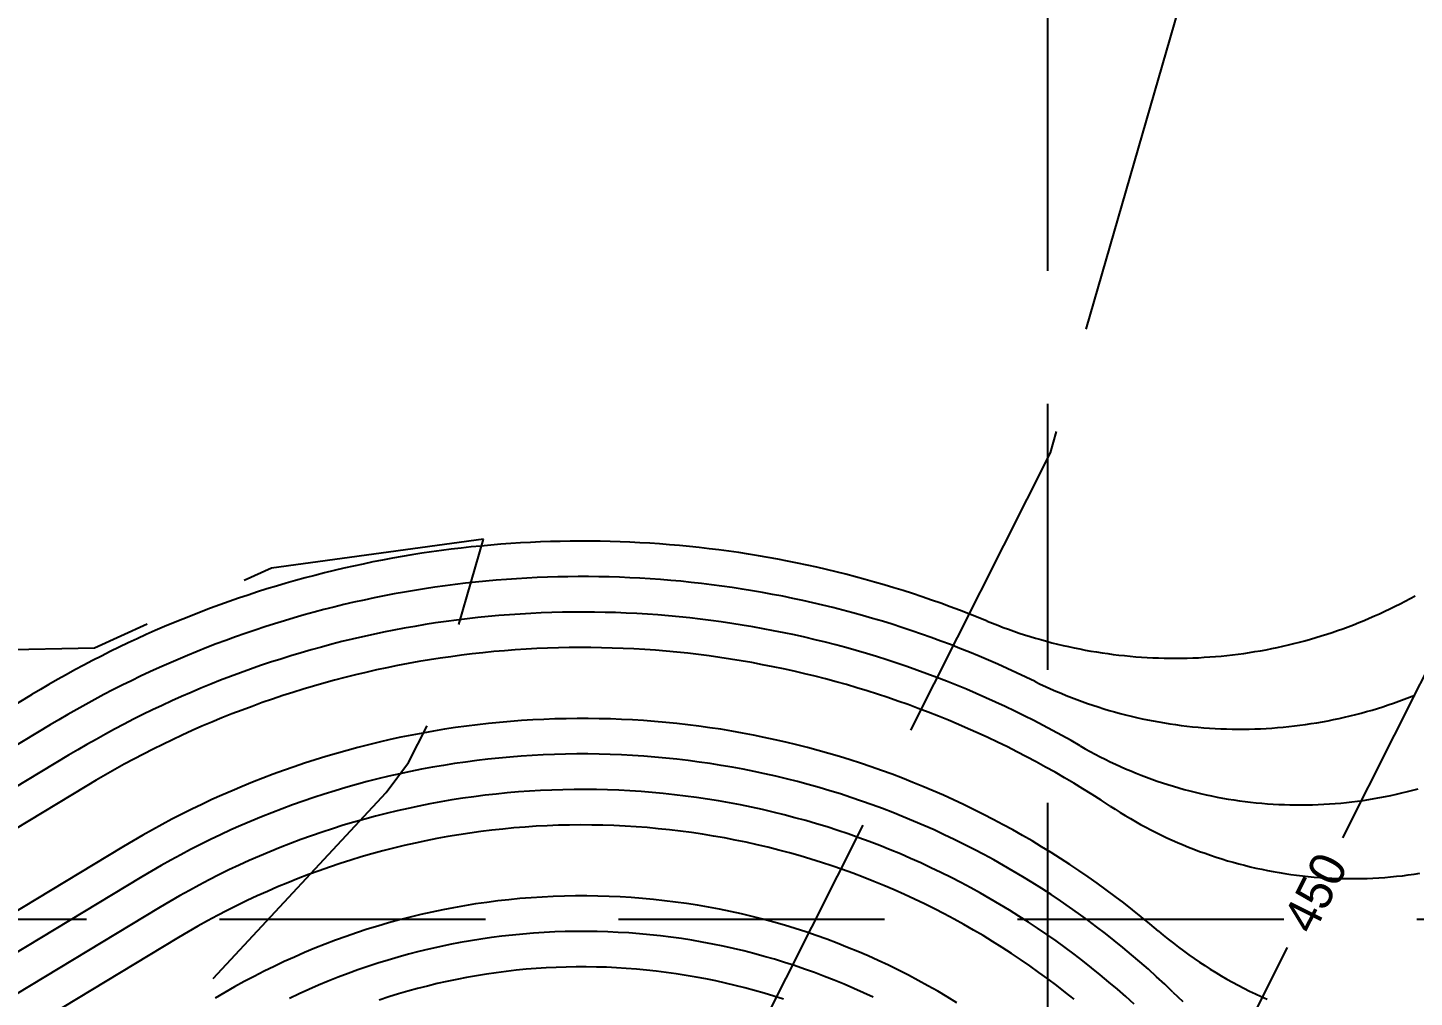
# Model space of a CAD drawing. Header units: inches. Extents: x 2439273 to 2445077, y 7048639 to 7057917.
# Drawn here: x 2443363.1 to 2443519.5, y 7054282.5 to 7054391.8 of the extents above; entities that cross this region are included whole.
import ezdxf
from ezdxf.enums import TextEntityAlignment as Align

# ---------------------------------------------------------------- set-up
doc = ezdxf.new("R2010")
doc.units = ezdxf.units.IN
doc.header["$LTSCALE"] = 300
doc.header["$MEASUREMENT"] = 0
for name, pattern in [('DASHED', [0.29, 0.25, -0.04]), ('DASHEDX2', [0.165, 0.125, -0.04]), ('HIDDEN', [0.375, 0.25, -0.125])]:
    doc.linetypes.add(name, pattern=pattern)
for name, color, linetype in [('EC', 43, 'DASHEDX2'), ('GRID', 254, 'HIDDEN'), ('PC', 43, 'DASHEDX2')]:
    doc.layers.add(name, color=color, linetype=linetype)
doc.styles.add('TMODELF', font='tmodelf')

msp = doc.modelspace()

# ---------------------------------------------------------------- linework, layer by layer
at = {"layer": 'EC', "color": 43, "linetype": 'DASHEDX2', "flags": 128}
for points in [[(2443425.74, 7053762.9), (2443410.41, 7053761.77), (2443405.97, 7053816.31), (2443401.06, 7053837.36), (2443403.24, 7053840.05), (2443400.65, 7053862.12), (2443422.56, 7053914.17), (2443420.89, 7053929.15), (2443409.27, 7053941.37), (2443418.2, 7053963.49), (2443407.31, 7054022.64), (2443384.23, 7054046.13), (2443375.71, 7054122.38), (2443344.45, 7054149.58), (2443377.51, 7054187.13), (2443398.88, 7054210.1), (2443437.29, 7054262.04), (2443478.46, 7054343.89), (2443509.53, 7054451.24), (2443614.64, 7054540.08), (2443651.9, 7054558.18), (2443693.35, 7054601.99), (2443728.56, 7054681.3), (2443812.61, 7054714.96), (2443863.78, 7054755.66), (2444011.23, 7054797.46), (2444011.97, 7054798.14), (2444012.82, 7054799.11), (2444012.85, 7054797.82), (2444012.89, 7054797.46), (2444012.83, 7054797.19), (2444012.6, 7054797.21), (2443999.05, 7054678.98), (2443978.29, 7054600.33), (2443975.74, 7054580.56), (2444001.51, 7054556.74), (2444053.34, 7054581.23), (2444080.03, 7054628.94), (2444081.95, 7054632.35), (2444082.71, 7054634.52), (2444113.22, 7054712.68), (2444125.39, 7054768.08), (2444127.07, 7054773.92), (2444129.2, 7054785.1), (2444137.84, 7054875.36), (2444149.36, 7054940.46), (2444151.97, 7054962.96), (2444154.76, 7054992.52), (2444157.59, 7055041.81), (2444156.9, 7055103.77), (2444155.87, 7055124.25), (2444151.7, 7055139.11), (2444132.12, 7055228.93), (2444130.36, 7055234.89), (2444124.79, 7055259.37), (2444123.25, 7055265.17), (2444118.68, 7055291.34), (2444116.11, 7055301.97), (2444061.14, 7055467.82), (2444060.28, 7055481.37), (2444050.92, 7055495.61), (2444050.15, 7055503.79), (2444050.16, 7055504.6)], [(2443314.73, 7054071.34), (2443246.4, 7054130.8), (2443341.86, 7054239.25), (2443403.58, 7054305.58), (2443406.09, 7054308.97), (2443408.78, 7054314.31), (2443414.52, 7054334.14), (2443390.64, 7054330.87), (2443370.67, 7054321.87), (2443286.18, 7054320.04), (2443277.13, 7054265.52), (2443230.15, 7054191.69), (2443206.36, 7054145.81), (2443205.99, 7054120.81), (2443213.13, 7054083.79), (2443239.82, 7053999.75), (2443234.62, 7053948.44), (2443238.04, 7053912.97), (2443265.46, 7053839.87), (2443282.07, 7053806.58), (2443304.58, 7053767.27), (2443352.7, 7053713.1), (2443391.84, 7053658.11), (2443400.61, 7053636.17), (2443420.26, 7053607.51), (2443419.79, 7053641.23), (2443418.81, 7053656.41), (2443415.35, 7053686.97), (2443423.84, 7053699.04)]]:
    msp.add_lwpolyline(points, dxfattribs=at)
at = {"layer": 'EC', "color": 43, "linetype": 'DASHED', "flags": 128}
for points in [[(2443511.42, 7054300.48), (2443548.13, 7054373.47), (2443549.9, 7054379.58), (2443555.88, 7054384.63), (2443715.85, 7054462.31), (2443717.13, 7054463.67), (2443822.87, 7054531.66), (2443863.04, 7054569.1), (2443856.64, 7054519.64)], [(2443433.57, 7054065.41), (2443433.08, 7054068.1), (2443428.09, 7054073.17), (2443424.01, 7054109.75), (2443439.72, 7054176.21), (2443468.48, 7054215.1), (2443505.19, 7054288.09)]]:
    msp.add_lwpolyline(points, dxfattribs=at)
at = {"layer": 'GRID', "linetype": 'HIDDEN', "ltscale": 0.4}
for p, q in [((2443478.58, 7049369.41), (2443477.9, 7057765.42)), ((2439424.76, 7054291.31), (2444925.44, 7054291.31))]:
    msp.add_line(p, q, dxfattribs=at)
at = {"layer": 'PC', "color": 24, "linetype": 'Continuous', "flags": 128}
for points in [[(2443471.34, 7054324.9), (2443470.3, 7054325.32), (2443469.26, 7054325.73), (2443468.21, 7054326.13), (2443467.16, 7054326.53), (2443466.11, 7054326.91), (2443465.05, 7054327.28), (2443463.99, 7054327.64), (2443462.92, 7054328), (2443461.86, 7054328.34), (2443460.79, 7054328.67), (2443459.71, 7054329), (2443458.64, 7054329.31), (2443457.56, 7054329.61), (2443456.48, 7054329.9), (2443455.39, 7054330.19), (2443454.31, 7054330.46), (2443453.22, 7054330.72), (2443452.12, 7054330.97), (2443451.03, 7054331.21), (2443449.93, 7054331.45), (2443448.83, 7054331.67), (2443447.73, 7054331.88), (2443446.63, 7054332.08), (2443445.53, 7054332.27), (2443444.42, 7054332.45), (2443443.31, 7054332.62), (2443442.2, 7054332.78), (2443441.09, 7054332.93), (2443439.98, 7054333.07), (2443438.87, 7054333.19), (2443437.75, 7054333.31), (2443436.64, 7054333.42), (2443435.52, 7054333.52), (2443434.4, 7054333.6), (2443433.28, 7054333.68), (2443432.17, 7054333.74), (2443431.05, 7054333.8), (2443429.93, 7054333.84), (2443428.81, 7054333.88), (2443427.69, 7054333.9), (2443426.56, 7054333.92), (2443425.44, 7054333.92), (2443424.32, 7054333.91), (2443423.2, 7054333.89), (2443422.08, 7054333.87), (2443420.96, 7054333.83), (2443419.84, 7054333.78), (2443418.72, 7054333.72), (2443417.61, 7054333.65), (2443416.49, 7054333.57), (2443415.37, 7054333.48), (2443414.25, 7054333.37), (2443413.14, 7054333.26), (2443412.02, 7054333.14), (2443410.91, 7054333.01), (2443409.8, 7054332.86), (2443408.69, 7054332.71), (2443407.58, 7054332.55), (2443406.47, 7054332.37), (2443405.37, 7054332.19), (2443404.27, 7054331.99), (2443403.16, 7054331.79), (2443402.06, 7054331.57), (2443400.97, 7054331.34), (2443399.87, 7054331.11), (2443398.78, 7054330.86), (2443397.69, 7054330.61), (2443396.6, 7054330.34), (2443395.51, 7054330.06), (2443394.43, 7054329.78), (2443393.35, 7054329.48), (2443392.27, 7054329.17), (2443391.19, 7054328.85), (2443390.12, 7054328.53), (2443389.05, 7054328.19), (2443387.99, 7054327.84), (2443386.93, 7054327.49), (2443385.87, 7054327.12), (2443384.81, 7054326.74), (2443383.76, 7054326.36), (2443382.71, 7054325.96), (2443381.67, 7054325.55), (2443380.63, 7054325.14), (2443379.59, 7054324.71), (2443378.56, 7054324.28), (2443377.53, 7054323.83), (2443376.5, 7054323.38), (2443375.48, 7054322.91), (2443374.47, 7054322.44), (2443373.46, 7054321.95), (2443372.45, 7054321.46), (2443371.45, 7054320.96), (2443370.45, 7054320.45), (2443369.46, 7054319.93), (2443368.47, 7054319.4), (2443367.49, 7054318.86), (2443366.51, 7054318.31), (2443365.54, 7054317.75), (2443364.57, 7054317.19), (2443363.61, 7054316.61)], [(2443476.75, 7054318.08), (2443475.7, 7054318.59), (2443474.65, 7054319.08), (2443473.6, 7054319.56), (2443472.54, 7054320.04), (2443471.48, 7054320.5), (2443470.41, 7054320.95), (2443469.34, 7054321.39), (2443468.26, 7054321.83), (2443467.18, 7054322.25), (2443466.1, 7054322.65), (2443465.01, 7054323.05), (2443463.92, 7054323.44), (2443462.82, 7054323.82), (2443461.72, 7054324.18), (2443460.62, 7054324.54), (2443459.51, 7054324.88), (2443458.4, 7054325.21), (2443457.28, 7054325.53), (2443456.17, 7054325.84), (2443455.05, 7054326.14), (2443453.92, 7054326.43), (2443452.8, 7054326.71), (2443451.67, 7054326.97), (2443450.54, 7054327.23), (2443449.4, 7054327.47), (2443448.27, 7054327.7), (2443447.13, 7054327.92), (2443445.99, 7054328.13), (2443444.85, 7054328.33), (2443443.7, 7054328.51), (2443442.56, 7054328.69), (2443441.41, 7054328.85), (2443440.26, 7054329), (2443439.11, 7054329.14), (2443437.95, 7054329.27), (2443436.8, 7054329.39), (2443435.65, 7054329.49), (2443434.49, 7054329.59), (2443433.33, 7054329.67), (2443432.18, 7054329.74), (2443431.02, 7054329.8), (2443429.86, 7054329.84), (2443428.7, 7054329.88), (2443427.54, 7054329.9), (2443426.38, 7054329.92), (2443425.22, 7054329.92), (2443424.06, 7054329.91), (2443422.91, 7054329.89), (2443421.75, 7054329.85), (2443420.59, 7054329.81), (2443419.43, 7054329.75), (2443418.27, 7054329.68), (2443417.12, 7054329.6), (2443415.96, 7054329.51), (2443414.81, 7054329.41), (2443413.65, 7054329.29), (2443412.5, 7054329.17), (2443411.35, 7054329.03), (2443410.2, 7054328.88), (2443409.05, 7054328.72), (2443407.9, 7054328.55), (2443406.76, 7054328.36), (2443405.62, 7054328.17), (2443404.47, 7054327.96), (2443403.34, 7054327.75), (2443402.2, 7054327.52), (2443401.07, 7054327.28), (2443399.93, 7054327.02), (2443398.8, 7054326.76), (2443397.68, 7054326.49), (2443396.55, 7054326.2), (2443395.43, 7054325.9), (2443394.32, 7054325.6), (2443393.2, 7054325.28), (2443392.09, 7054324.95), (2443390.98, 7054324.61), (2443389.88, 7054324.25), (2443388.78, 7054323.89), (2443387.68, 7054323.51), (2443386.59, 7054323.13), (2443385.5, 7054322.73), (2443384.41, 7054322.33), (2443383.33, 7054321.91), (2443382.25, 7054321.48), (2443381.18, 7054321.04), (2443380.11, 7054320.59), (2443379.05, 7054320.13), (2443377.99, 7054319.66), (2443376.93, 7054319.17), (2443375.88, 7054318.68), (2443374.84, 7054318.18), (2443373.8, 7054317.67), (2443372.76, 7054317.14), (2443371.74, 7054316.61), (2443370.71, 7054316.06), (2443369.69, 7054315.51), (2443368.68, 7054314.94), (2443367.67, 7054314.37), (2443366.67, 7054313.78), (2443365.68, 7054313.19)], [(2443471.34, 7054324.9), (2443471.93, 7054324.66), (2443472.53, 7054324.43), (2443473.13, 7054324.2), (2443473.73, 7054323.98), (2443474.33, 7054323.77), (2443474.94, 7054323.56), (2443475.55, 7054323.36), (2443476.16, 7054323.17), (2443476.78, 7054322.99), (2443477.39, 7054322.81), (2443478.01, 7054322.64), (2443478.63, 7054322.47), (2443479.25, 7054322.32), (2443479.88, 7054322.17), (2443480.5, 7054322.03), (2443481.13, 7054321.89), (2443481.76, 7054321.76), (2443482.38, 7054321.64), (2443483.02, 7054321.53), (2443483.65, 7054321.43), (2443484.28, 7054321.33), (2443484.92, 7054321.24), (2443485.55, 7054321.15), (2443486.19, 7054321.08), (2443486.83, 7054321.01), (2443487.46, 7054320.95), (2443488.1, 7054320.89), (2443488.74, 7054320.85), (2443489.38, 7054320.81), (2443490.02, 7054320.77), (2443490.66, 7054320.75), (2443491.3, 7054320.73), (2443491.94, 7054320.72), (2443492.59, 7054320.72), (2443493.23, 7054320.72), (2443493.87, 7054320.74), (2443494.51, 7054320.76), (2443495.15, 7054320.78), (2443495.79, 7054320.82), (2443496.43, 7054320.86), (2443497.07, 7054320.91), (2443497.71, 7054320.96), (2443498.34, 7054321.03), (2443498.98, 7054321.1), (2443499.62, 7054321.18), (2443500.25, 7054321.26), (2443500.89, 7054321.36), (2443501.52, 7054321.46), (2443502.15, 7054321.56), (2443502.78, 7054321.68), (2443503.41, 7054321.8), (2443504.04, 7054321.93), (2443504.67, 7054322.07), (2443505.29, 7054322.21), (2443505.91, 7054322.36), (2443506.53, 7054322.52), (2443507.15, 7054322.69), (2443507.77, 7054322.86), (2443508.39, 7054323.04), (2443509, 7054323.23), (2443509.61, 7054323.42), (2443510.22, 7054323.62), (2443510.83, 7054323.83), (2443511.43, 7054324.04), (2443512.03, 7054324.27), (2443512.63, 7054324.49), (2443513.23, 7054324.73), (2443513.82, 7054324.97), (2443514.41, 7054325.22), (2443515, 7054325.48), (2443515.58, 7054325.74), (2443516.16, 7054326.01), (2443516.74, 7054326.29), (2443517.32, 7054326.57), (2443517.89, 7054326.86), (2443518.46, 7054327.15), (2443519.02, 7054327.46), (2443519.59, 7054327.77)], [(2443481.83, 7054310.83), (2443480.79, 7054311.43), (2443479.75, 7054312.01), (2443478.7, 7054312.58), (2443477.64, 7054313.14), (2443476.58, 7054313.69), (2443475.51, 7054314.23), (2443474.43, 7054314.76), (2443473.35, 7054315.27), (2443472.26, 7054315.78), (2443471.17, 7054316.27), (2443470.08, 7054316.75), (2443468.98, 7054317.22), (2443467.87, 7054317.67), (2443466.76, 7054318.12), (2443465.64, 7054318.55), (2443464.52, 7054318.97), (2443463.4, 7054319.38), (2443462.27, 7054319.78), (2443461.13, 7054320.16), (2443460, 7054320.54), (2443458.85, 7054320.9), (2443457.71, 7054321.25), (2443456.56, 7054321.58), (2443455.41, 7054321.91), (2443454.25, 7054322.22), (2443453.09, 7054322.52), (2443451.93, 7054322.8), (2443450.77, 7054323.08), (2443449.6, 7054323.34), (2443448.43, 7054323.59), (2443447.25, 7054323.82), (2443446.08, 7054324.05), (2443444.9, 7054324.26), (2443443.72, 7054324.46), (2443442.54, 7054324.65), (2443441.35, 7054324.82), (2443440.17, 7054324.98), (2443438.98, 7054325.13), (2443437.79, 7054325.26), (2443436.6, 7054325.39), (2443435.41, 7054325.5), (2443434.21, 7054325.6), (2443433.02, 7054325.68), (2443431.82, 7054325.75), (2443430.63, 7054325.81), (2443429.43, 7054325.86), (2443428.24, 7054325.89), (2443427.04, 7054325.91), (2443425.84, 7054325.92), (2443424.64, 7054325.91), (2443423.45, 7054325.9), (2443422.25, 7054325.87), (2443421.05, 7054325.82), (2443419.86, 7054325.77), (2443418.66, 7054325.7), (2443417.47, 7054325.62), (2443416.28, 7054325.52), (2443415.08, 7054325.42), (2443413.89, 7054325.3), (2443412.7, 7054325.16), (2443411.51, 7054325.02), (2443410.33, 7054324.86), (2443409.14, 7054324.69), (2443407.96, 7054324.51), (2443406.78, 7054324.31), (2443405.6, 7054324.1), (2443404.42, 7054323.88), (2443403.25, 7054323.65), (2443402.08, 7054323.4), (2443400.91, 7054323.14), (2443399.74, 7054322.87), (2443398.58, 7054322.59), (2443397.42, 7054322.29), (2443396.26, 7054321.98), (2443395.11, 7054321.66), (2443393.96, 7054321.33), (2443392.81, 7054320.99), (2443391.67, 7054320.63), (2443390.53, 7054320.26), (2443389.4, 7054319.88), (2443388.27, 7054319.48), (2443387.14, 7054319.08), (2443386.02, 7054318.66), (2443384.9, 7054318.23), (2443383.79, 7054317.79), (2443382.68, 7054317.33), (2443381.58, 7054316.87), (2443380.48, 7054316.39), (2443379.39, 7054315.9), (2443378.3, 7054315.4), (2443377.22, 7054314.89), (2443376.14, 7054314.36), (2443375.07, 7054313.83), (2443374.01, 7054313.28), (2443372.95, 7054312.72), (2443371.9, 7054312.16), (2443370.85, 7054311.57), (2443369.81, 7054310.98), (2443368.78, 7054310.38), (2443367.75, 7054309.77)], [(2443485.21, 7054304.04), (2443484.19, 7054304.7), (2443483.16, 7054305.36), (2443482.13, 7054306), (2443481.09, 7054306.63), (2443480.04, 7054307.25), (2443478.98, 7054307.86), (2443477.92, 7054308.45), (2443476.85, 7054309.03), (2443475.78, 7054309.6), (2443474.69, 7054310.16), (2443473.61, 7054310.71), (2443472.51, 7054311.24), (2443471.41, 7054311.77), (2443470.3, 7054312.27), (2443469.19, 7054312.77), (2443468.08, 7054313.26), (2443466.95, 7054313.73), (2443465.83, 7054314.19), (2443464.69, 7054314.63), (2443463.55, 7054315.06), (2443462.41, 7054315.49), (2443461.26, 7054315.89), (2443460.11, 7054316.29), (2443458.96, 7054316.67), (2443457.8, 7054317.04), (2443456.63, 7054317.39), (2443455.46, 7054317.74), (2443454.29, 7054318.06), (2443453.11, 7054318.38), (2443451.93, 7054318.68), (2443450.75, 7054318.97), (2443449.57, 7054319.25), (2443448.38, 7054319.51), (2443447.19, 7054319.76), (2443445.99, 7054319.99), (2443444.79, 7054320.22), (2443443.59, 7054320.43), (2443442.39, 7054320.62), (2443441.19, 7054320.8), (2443439.98, 7054320.97), (2443438.77, 7054321.12), (2443437.56, 7054321.27), (2443436.35, 7054321.39), (2443435.14, 7054321.51), (2443433.93, 7054321.61), (2443432.71, 7054321.69), (2443431.5, 7054321.76), (2443430.28, 7054321.82), (2443429.06, 7054321.87), (2443427.85, 7054321.9), (2443426.63, 7054321.92), (2443425.41, 7054321.92), (2443424.19, 7054321.91), (2443422.98, 7054321.89), (2443421.76, 7054321.85), (2443420.54, 7054321.8), (2443419.33, 7054321.73), (2443418.11, 7054321.65), (2443416.9, 7054321.56), (2443415.69, 7054321.46), (2443414.47, 7054321.34), (2443413.26, 7054321.2), (2443412.05, 7054321.06), (2443410.85, 7054320.89), (2443409.64, 7054320.72), (2443408.44, 7054320.53), (2443407.24, 7054320.33), (2443406.04, 7054320.12), (2443404.84, 7054319.89), (2443403.65, 7054319.65), (2443402.46, 7054319.39), (2443401.27, 7054319.12), (2443400.09, 7054318.84), (2443398.91, 7054318.55), (2443397.73, 7054318.24), (2443396.55, 7054317.92), (2443395.38, 7054317.58), (2443394.22, 7054317.23), (2443393.05, 7054316.87), (2443391.9, 7054316.5), (2443390.74, 7054316.11), (2443389.59, 7054315.71), (2443388.45, 7054315.29), (2443387.31, 7054314.87), (2443386.17, 7054314.43), (2443385.04, 7054313.98), (2443383.91, 7054313.51), (2443382.79, 7054313.04), (2443381.68, 7054312.55), (2443380.57, 7054312.04), (2443379.47, 7054311.53), (2443378.37, 7054311), (2443377.28, 7054310.46), (2443376.19, 7054309.91), (2443375.11, 7054309.34), (2443374.04, 7054308.77), (2443372.97, 7054308.18), (2443371.92, 7054307.58), (2443370.86, 7054306.97), (2443369.82, 7054306.34)], [(2443476.75, 7054318.08), (2443477.32, 7054317.8), (2443477.9, 7054317.53), (2443478.48, 7054317.27), (2443479.07, 7054317.01), (2443479.66, 7054316.76), (2443480.25, 7054316.52), (2443480.84, 7054316.28), (2443481.44, 7054316.06), (2443482.04, 7054315.84), (2443482.64, 7054315.62), (2443483.25, 7054315.42), (2443483.86, 7054315.22), (2443484.47, 7054315.03), (2443485.08, 7054314.84), (2443485.7, 7054314.67), (2443486.31, 7054314.5), (2443486.93, 7054314.34), (2443487.55, 7054314.18), (2443488.17, 7054314.04), (2443488.8, 7054313.9), (2443489.42, 7054313.77), (2443490.05, 7054313.64), (2443490.68, 7054313.53), (2443491.31, 7054313.42), (2443491.94, 7054313.32), (2443492.58, 7054313.23), (2443493.21, 7054313.14), (2443493.84, 7054313.07), (2443494.48, 7054313), (2443495.12, 7054312.94), (2443495.75, 7054312.88), (2443496.39, 7054312.84), (2443497.03, 7054312.8), (2443497.67, 7054312.77), (2443498.31, 7054312.75), (2443498.95, 7054312.73), (2443499.59, 7054312.72), (2443500.23, 7054312.72), (2443500.86, 7054312.73), (2443501.5, 7054312.75), (2443502.14, 7054312.77), (2443502.78, 7054312.8), (2443503.42, 7054312.84), (2443504.06, 7054312.89), (2443504.69, 7054312.95), (2443505.33, 7054313.01), (2443505.97, 7054313.08), (2443506.6, 7054313.16), (2443507.23, 7054313.24), (2443507.87, 7054313.34), (2443508.5, 7054313.44), (2443509.13, 7054313.55), (2443509.76, 7054313.67), (2443510.38, 7054313.79), (2443511.01, 7054313.92), (2443511.63, 7054314.06), (2443512.26, 7054314.21), (2443512.88, 7054314.36), (2443513.49, 7054314.53), (2443514.11, 7054314.7), (2443514.73, 7054314.87), (2443515.34, 7054315.06), (2443515.95, 7054315.25), (2443516.55, 7054315.45), (2443517.16, 7054315.66), (2443517.76, 7054315.87), (2443518.36, 7054316.1), (2443518.96, 7054316.32), (2443519.55, 7054316.56)], [(2443161.16, 7054194.22), (2443363.61, 7054316.61)], [(2443365.68, 7054313.19), (2443163.23, 7054190.8)], [(2443490.63, 7054289.96), (2443489.67, 7054290.77), (2443488.71, 7054291.57), (2443487.73, 7054292.35), (2443486.75, 7054293.12), (2443485.75, 7054293.87), (2443484.75, 7054294.62), (2443483.73, 7054295.35), (2443482.71, 7054296.07), (2443481.68, 7054296.78), (2443480.64, 7054297.47), (2443479.59, 7054298.15), (2443478.53, 7054298.82), (2443477.47, 7054299.47), (2443476.39, 7054300.11), (2443475.31, 7054300.74), (2443474.22, 7054301.35), (2443473.12, 7054301.95), (2443472.02, 7054302.54), (2443470.91, 7054303.11), (2443469.79, 7054303.67), (2443468.66, 7054304.22), (2443467.53, 7054304.75), (2443466.39, 7054305.26), (2443465.25, 7054305.76), (2443464.09, 7054306.25), (2443462.94, 7054306.72), (2443461.77, 7054307.18), (2443460.6, 7054307.63), (2443459.43, 7054308.06), (2443458.25, 7054308.47), (2443457.06, 7054308.87), (2443455.87, 7054309.26), (2443454.68, 7054309.63), (2443453.48, 7054309.98), (2443452.28, 7054310.32), (2443451.07, 7054310.65), (2443449.86, 7054310.96), (2443448.64, 7054311.25), (2443447.42, 7054311.53), (2443446.2, 7054311.79), (2443444.98, 7054312.04), (2443443.75, 7054312.28), (2443442.52, 7054312.49), (2443441.28, 7054312.7), (2443440.05, 7054312.88), (2443438.81, 7054313.06), (2443437.57, 7054313.21), (2443436.32, 7054313.35), (2443435.08, 7054313.48), (2443433.83, 7054313.59), (2443432.59, 7054313.68), (2443431.34, 7054313.76), (2443430.09, 7054313.82), (2443428.84, 7054313.87), (2443427.59, 7054313.9), (2443426.34, 7054313.92), (2443425.09, 7054313.92), (2443423.84, 7054313.9), (2443422.59, 7054313.87), (2443421.34, 7054313.82), (2443420.09, 7054313.76), (2443418.84, 7054313.68), (2443417.59, 7054313.59), (2443416.35, 7054313.48), (2443415.1, 7054313.36), (2443413.86, 7054313.22), (2443412.62, 7054313.06), (2443411.38, 7054312.89), (2443410.15, 7054312.7), (2443408.91, 7054312.5), (2443407.68, 7054312.28), (2443406.45, 7054312.05), (2443405.23, 7054311.8), (2443404, 7054311.54), (2443402.78, 7054311.26), (2443401.57, 7054310.97), (2443400.36, 7054310.66), (2443399.15, 7054310.33), (2443397.95, 7054309.99), (2443396.75, 7054309.64), (2443395.55, 7054309.27), (2443394.36, 7054308.89), (2443393.18, 7054308.49), (2443392, 7054308.07), (2443390.82, 7054307.64), (2443389.65, 7054307.2), (2443388.49, 7054306.74), (2443387.33, 7054306.27), (2443386.18, 7054305.78), (2443385.03, 7054305.28), (2443383.89, 7054304.77), (2443382.76, 7054304.24), (2443381.64, 7054303.69), (2443380.52, 7054303.13), (2443379.4, 7054302.56), (2443378.3, 7054301.98), (2443377.2, 7054301.38), (2443376.11, 7054300.76), (2443375.03, 7054300.14), (2443373.96, 7054299.5)], [(2443481.83, 7054310.83), (2443482.38, 7054310.52), (2443482.94, 7054310.21), (2443483.5, 7054309.91), (2443484.07, 7054309.61), (2443484.63, 7054309.33), (2443485.21, 7054309.05), (2443485.78, 7054308.78), (2443486.36, 7054308.51), (2443486.94, 7054308.26), (2443487.53, 7054308.01), (2443488.12, 7054307.76), (2443488.71, 7054307.53), (2443489.3, 7054307.3), (2443489.9, 7054307.08), (2443490.5, 7054306.87), (2443491.1, 7054306.67), (2443491.71, 7054306.47), (2443492.32, 7054306.29), (2443492.93, 7054306.11), (2443493.54, 7054305.93), (2443494.16, 7054305.77), (2443494.77, 7054305.61), (2443495.39, 7054305.46), (2443496.01, 7054305.32), (2443496.63, 7054305.19), (2443497.26, 7054305.07), (2443497.88, 7054304.95), (2443498.51, 7054304.84), (2443499.14, 7054304.74), (2443499.77, 7054304.65), (2443500.4, 7054304.57), (2443501.03, 7054304.49), (2443501.66, 7054304.42), (2443502.3, 7054304.36), (2443502.93, 7054304.31), (2443503.57, 7054304.27), (2443504.2, 7054304.23), (2443504.84, 7054304.21), (2443505.47, 7054304.19), (2443506.11, 7054304.18), (2443506.75, 7054304.18), (2443507.38, 7054304.18), (2443508.02, 7054304.2), (2443508.65, 7054304.22), (2443509.29, 7054304.25), (2443509.93, 7054304.29), (2443510.56, 7054304.33), (2443511.19, 7054304.39), (2443511.83, 7054304.45), (2443512.46, 7054304.52), (2443513.09, 7054304.6), (2443513.72, 7054304.69), (2443514.35, 7054304.79), (2443514.98, 7054304.89), (2443515.6, 7054305), (2443516.23, 7054305.12), (2443516.85, 7054305.25), (2443517.47, 7054305.38), (2443518.09, 7054305.53), (2443518.71, 7054305.68), (2443519.33, 7054305.84), (2443519.94, 7054306.01)], [(2443367.75, 7054309.77), (2443165.3, 7054187.38)], [(2443492.27, 7054283.08), (2443491.35, 7054283.95), (2443490.43, 7054284.8), (2443489.5, 7054285.65), (2443488.55, 7054286.48), (2443487.6, 7054287.29), (2443486.63, 7054288.1), (2443485.65, 7054288.89), (2443484.67, 7054289.67), (2443483.67, 7054290.44), (2443482.66, 7054291.19), (2443481.64, 7054291.93), (2443480.62, 7054292.65), (2443479.58, 7054293.37), (2443478.54, 7054294.07), (2443477.48, 7054294.75), (2443476.42, 7054295.42), (2443475.35, 7054296.08), (2443474.26, 7054296.72), (2443473.18, 7054297.35), (2443472.08, 7054297.97), (2443470.97, 7054298.57), (2443469.86, 7054299.15), (2443468.74, 7054299.73), (2443467.61, 7054300.28), (2443466.48, 7054300.82), (2443465.34, 7054301.35), (2443464.19, 7054301.86), (2443463.03, 7054302.36), (2443461.87, 7054302.84), (2443460.7, 7054303.31), (2443459.53, 7054303.76), (2443458.35, 7054304.19), (2443457.16, 7054304.61), (2443455.97, 7054305.02), (2443454.78, 7054305.41), (2443453.57, 7054305.78), (2443452.37, 7054306.14), (2443451.16, 7054306.48), (2443449.94, 7054306.81), (2443448.72, 7054307.12), (2443447.5, 7054307.41), (2443446.27, 7054307.69), (2443445.04, 7054307.95), (2443443.81, 7054308.19), (2443442.57, 7054308.42), (2443441.34, 7054308.64), (2443440.09, 7054308.83), (2443438.85, 7054309.01), (2443437.6, 7054309.18), (2443436.35, 7054309.33), (2443435.1, 7054309.46), (2443433.85, 7054309.57), (2443432.6, 7054309.67), (2443431.34, 7054309.75), (2443430.08, 7054309.82), (2443428.83, 7054309.87), (2443427.57, 7054309.9), (2443426.31, 7054309.92), (2443425.06, 7054309.92), (2443423.8, 7054309.9), (2443422.54, 7054309.87), (2443421.28, 7054309.82), (2443420.03, 7054309.75), (2443418.77, 7054309.67), (2443417.52, 7054309.57), (2443416.27, 7054309.46), (2443415.02, 7054309.32), (2443413.77, 7054309.18), (2443412.52, 7054309.01), (2443411.28, 7054308.83), (2443410.03, 7054308.63), (2443408.79, 7054308.42), (2443407.56, 7054308.19), (2443406.32, 7054307.95), (2443405.09, 7054307.68), (2443403.87, 7054307.41), (2443402.64, 7054307.11), (2443401.43, 7054306.8), (2443400.21, 7054306.48), (2443399, 7054306.13), (2443397.8, 7054305.78), (2443396.59, 7054305.4), (2443395.4, 7054305.01), (2443394.21, 7054304.61), (2443393.02, 7054304.19), (2443391.84, 7054303.75), (2443390.67, 7054303.3), (2443389.5, 7054302.84), (2443388.34, 7054302.35), (2443387.18, 7054301.86), (2443386.03, 7054301.35), (2443384.89, 7054300.82), (2443383.76, 7054300.28), (2443382.63, 7054299.72), (2443381.51, 7054299.15), (2443380.4, 7054298.56), (2443379.29, 7054297.96), (2443378.19, 7054297.35), (2443377.11, 7054296.72), (2443376.03, 7054296.07)], [(2443369.82, 7054306.34), (2443167.37, 7054183.95)], [(2443487.89, 7054281.71), (2443486.95, 7054282.56), (2443486.01, 7054283.39), (2443485.05, 7054284.21), (2443484.08, 7054285.01), (2443483.11, 7054285.81), (2443482.12, 7054286.58), (2443481.12, 7054287.35), (2443480.11, 7054288.1), (2443479.09, 7054288.84), (2443478.06, 7054289.56), (2443477.02, 7054290.27), (2443475.97, 7054290.97), (2443474.91, 7054291.65), (2443473.84, 7054292.31), (2443472.76, 7054292.96), (2443471.68, 7054293.6), (2443470.58, 7054294.22), (2443469.48, 7054294.83), (2443468.37, 7054295.42), (2443467.25, 7054296), (2443466.12, 7054296.56), (2443464.99, 7054297.1), (2443463.85, 7054297.63), (2443462.7, 7054298.15), (2443461.54, 7054298.65), (2443460.38, 7054299.13), (2443459.21, 7054299.6), (2443458.04, 7054300.05), (2443456.86, 7054300.48), (2443455.67, 7054300.9), (2443454.48, 7054301.3), (2443453.28, 7054301.69), (2443452.07, 7054302.06), (2443450.87, 7054302.41), (2443449.65, 7054302.74), (2443448.43, 7054303.06), (2443447.21, 7054303.37), (2443445.99, 7054303.65), (2443444.76, 7054303.92), (2443443.52, 7054304.17), (2443442.29, 7054304.41), (2443441.05, 7054304.63), (2443439.81, 7054304.83), (2443438.56, 7054305.02), (2443437.31, 7054305.18), (2443436.06, 7054305.33), (2443434.81, 7054305.47), (2443433.56, 7054305.58), (2443432.3, 7054305.68), (2443431.05, 7054305.76), (2443429.79, 7054305.83), (2443428.53, 7054305.88), (2443427.27, 7054305.91), (2443426.02, 7054305.92), (2443424.76, 7054305.91), (2443423.5, 7054305.89), (2443422.24, 7054305.85), (2443420.98, 7054305.8), (2443419.73, 7054305.73), (2443418.47, 7054305.64), (2443417.22, 7054305.53), (2443415.96, 7054305.4), (2443414.71, 7054305.26), (2443413.46, 7054305.1), (2443412.22, 7054304.93), (2443410.97, 7054304.74), (2443409.73, 7054304.53), (2443408.49, 7054304.3), (2443407.26, 7054304.05), (2443406.03, 7054303.79), (2443404.8, 7054303.52), (2443403.58, 7054303.22), (2443402.36, 7054302.91), (2443401.14, 7054302.58), (2443399.93, 7054302.24), (2443398.73, 7054301.88), (2443397.52, 7054301.5), (2443396.33, 7054301.11), (2443395.14, 7054300.7), (2443393.95, 7054300.27), (2443392.78, 7054299.83), (2443391.6, 7054299.37), (2443390.44, 7054298.9), (2443389.28, 7054298.41), (2443388.13, 7054297.9), (2443386.98, 7054297.38), (2443385.84, 7054296.84), (2443384.71, 7054296.29), (2443383.59, 7054295.72), (2443382.47, 7054295.14), (2443381.37, 7054294.54), (2443380.27, 7054293.92), (2443379.18, 7054293.29), (2443378.09, 7054292.65)], [(2443485.21, 7054304.04), (2443485.77, 7054303.68), (2443486.33, 7054303.32), (2443486.9, 7054302.97), (2443487.47, 7054302.63), (2443488.04, 7054302.3), (2443488.62, 7054301.98), (2443489.21, 7054301.66), (2443489.79, 7054301.35), (2443490.39, 7054301.05), (2443490.98, 7054300.76), (2443491.58, 7054300.48), (2443492.19, 7054300.2), (2443492.8, 7054299.93), (2443493.41, 7054299.67), (2443494.02, 7054299.42), (2443494.64, 7054299.18), (2443495.26, 7054298.94), (2443495.89, 7054298.72), (2443496.51, 7054298.5), (2443497.15, 7054298.29), (2443497.78, 7054298.09), (2443498.41, 7054297.89), (2443499.05, 7054297.71), (2443499.69, 7054297.53), (2443500.34, 7054297.37), (2443500.98, 7054297.21), (2443501.63, 7054297.06), (2443502.28, 7054296.92), (2443502.93, 7054296.79), (2443503.58, 7054296.66), (2443504.24, 7054296.55), (2443504.89, 7054296.44), (2443505.55, 7054296.35), (2443506.21, 7054296.26), (2443506.87, 7054296.18), (2443507.53, 7054296.11), (2443508.19, 7054296.05), (2443508.85, 7054296), (2443509.52, 7054295.95), (2443510.18, 7054295.92), (2443510.84, 7054295.89), (2443511.51, 7054295.88), (2443512.17, 7054295.87), (2443512.84, 7054295.87), (2443513.5, 7054295.88), (2443514.17, 7054295.9), (2443514.83, 7054295.93), (2443515.49, 7054295.96), (2443516.16, 7054296.01), (2443516.82, 7054296.06), (2443517.48, 7054296.13), (2443518.14, 7054296.2), (2443518.8, 7054296.28), (2443519.46, 7054296.37), (2443520.11, 7054296.47)], [(2443481.14, 7054282.26), (2443480.16, 7054283.04), (2443479.17, 7054283.81), (2443478.16, 7054284.56), (2443477.15, 7054285.3), (2443476.13, 7054286.03), (2443475.1, 7054286.74), (2443474.06, 7054287.44), (2443473, 7054288.12), (2443471.94, 7054288.79), (2443470.87, 7054289.44), (2443469.79, 7054290.07), (2443468.7, 7054290.69), (2443467.6, 7054291.3), (2443466.49, 7054291.89), (2443465.38, 7054292.46), (2443464.26, 7054293.02), (2443463.13, 7054293.56), (2443461.99, 7054294.09), (2443460.84, 7054294.59), (2443459.69, 7054295.09), (2443458.53, 7054295.56), (2443457.36, 7054296.02), (2443456.19, 7054296.47), (2443455.01, 7054296.89), (2443453.82, 7054297.3), (2443452.63, 7054297.69), (2443451.44, 7054298.07), (2443450.24, 7054298.43), (2443449.03, 7054298.77), (2443447.82, 7054299.09), (2443446.6, 7054299.4), (2443445.38, 7054299.69), (2443444.16, 7054299.96), (2443442.93, 7054300.21), (2443441.7, 7054300.45), (2443440.46, 7054300.67), (2443439.23, 7054300.87), (2443437.99, 7054301.06), (2443436.74, 7054301.22), (2443435.5, 7054301.37), (2443434.25, 7054301.5), (2443433, 7054301.62), (2443431.75, 7054301.71), (2443430.5, 7054301.79), (2443429.25, 7054301.85), (2443428, 7054301.89), (2443426.74, 7054301.91), (2443425.49, 7054301.92), (2443424.23, 7054301.91), (2443422.98, 7054301.88), (2443421.73, 7054301.83), (2443420.48, 7054301.77), (2443419.22, 7054301.68), (2443417.97, 7054301.58), (2443416.73, 7054301.46), (2443415.48, 7054301.33), (2443414.24, 7054301.17), (2443412.99, 7054301), (2443411.75, 7054300.81), (2443410.52, 7054300.6), (2443409.28, 7054300.38), (2443408.05, 7054300.13), (2443406.83, 7054299.87), (2443405.6, 7054299.6), (2443404.39, 7054299.3), (2443403.17, 7054298.99), (2443401.96, 7054298.66), (2443400.76, 7054298.31), (2443399.56, 7054297.95), (2443398.36, 7054297.57), (2443397.17, 7054297.17), (2443395.99, 7054296.76), (2443394.81, 7054296.32), (2443393.64, 7054295.88), (2443392.48, 7054295.41), (2443391.32, 7054294.93), (2443390.17, 7054294.43), (2443389.03, 7054293.92), (2443387.89, 7054293.39), (2443386.76, 7054292.84), (2443385.64, 7054292.28), (2443384.53, 7054291.7), (2443383.42, 7054291.1), (2443382.33, 7054290.49), (2443381.24, 7054289.87), (2443380.16, 7054289.23)], [(2443373.96, 7054299.5), (2443171.51, 7054177.11)], [(2443376.03, 7054296.07), (2443173.57, 7054173.68)], [(2443467.9, 7054281.88), (2443466.83, 7054282.53), (2443465.75, 7054283.17), (2443464.65, 7054283.79), (2443463.55, 7054284.39), (2443462.44, 7054284.98), (2443461.32, 7054285.55), (2443460.19, 7054286.1), (2443459.05, 7054286.63), (2443457.9, 7054287.15), (2443456.75, 7054287.64), (2443455.59, 7054288.12), (2443454.42, 7054288.58), (2443453.24, 7054289.03), (2443452.06, 7054289.45), (2443450.87, 7054289.85), (2443449.67, 7054290.24), (2443448.47, 7054290.61), (2443447.27, 7054290.96), (2443446.05, 7054291.29), (2443444.84, 7054291.6), (2443443.61, 7054291.89), (2443442.39, 7054292.16), (2443441.15, 7054292.41), (2443439.92, 7054292.64), (2443438.68, 7054292.86), (2443437.44, 7054293.05), (2443436.2, 7054293.23), (2443434.95, 7054293.38), (2443433.7, 7054293.52), (2443432.45, 7054293.63), (2443431.2, 7054293.73), (2443429.94, 7054293.81), (2443428.69, 7054293.86), (2443427.43, 7054293.9), (2443426.17, 7054293.92), (2443424.92, 7054293.92), (2443423.66, 7054293.89), (2443422.4, 7054293.85), (2443421.15, 7054293.79), (2443419.9, 7054293.71), (2443418.64, 7054293.61), (2443417.39, 7054293.49), (2443416.14, 7054293.35), (2443414.9, 7054293.19), (2443413.65, 7054293.01), (2443412.41, 7054292.81), (2443411.17, 7054292.59), (2443409.94, 7054292.35), (2443408.71, 7054292.1), (2443407.48, 7054291.82), (2443406.26, 7054291.52), (2443405.05, 7054291.21), (2443403.84, 7054290.88), (2443402.63, 7054290.52), (2443401.43, 7054290.15), (2443400.23, 7054289.76), (2443399.05, 7054289.35), (2443397.86, 7054288.92), (2443396.69, 7054288.48), (2443395.52, 7054288.01), (2443394.36, 7054287.53), (2443393.21, 7054287.03), (2443392.07, 7054286.51), (2443390.93, 7054285.97), (2443389.8, 7054285.42), (2443388.68, 7054284.85), (2443387.57, 7054284.26), (2443386.47, 7054283.65), (2443385.38, 7054283.02), (2443384.3, 7054282.38)], [(2443378.09, 7054292.65), (2443175.64, 7054170.26)], [(2443380.16, 7054289.23), (2443177.71, 7054166.84)], [(2443458.46, 7054282.49), (2443457.38, 7054283), (2443456.29, 7054283.49), (2443455.2, 7054283.96), (2443454.09, 7054284.41), (2443452.98, 7054284.85), (2443451.87, 7054285.27), (2443450.74, 7054285.67), (2443449.61, 7054286.06), (2443448.48, 7054286.42), (2443447.33, 7054286.77), (2443446.19, 7054287.1), (2443445.03, 7054287.42), (2443443.88, 7054287.71), (2443442.72, 7054287.99), (2443441.55, 7054288.25), (2443440.38, 7054288.49), (2443439.21, 7054288.71), (2443438.03, 7054288.91), (2443436.85, 7054289.1), (2443435.67, 7054289.26), (2443434.49, 7054289.41), (2443433.3, 7054289.54), (2443432.11, 7054289.65), (2443430.92, 7054289.74), (2443429.73, 7054289.81), (2443428.54, 7054289.87), (2443427.34, 7054289.9), (2443426.15, 7054289.92), (2443424.96, 7054289.92), (2443423.76, 7054289.9), (2443422.57, 7054289.86), (2443421.38, 7054289.8), (2443420.18, 7054289.72), (2443418.99, 7054289.62), (2443417.81, 7054289.51), (2443416.62, 7054289.38), (2443415.44, 7054289.22), (2443414.25, 7054289.05), (2443413.08, 7054288.87), (2443411.9, 7054288.66), (2443410.73, 7054288.43), (2443409.56, 7054288.19), (2443408.39, 7054287.93), (2443407.23, 7054287.64), (2443406.08, 7054287.35), (2443404.93, 7054287.03), (2443403.78, 7054286.69), (2443402.64, 7054286.34), (2443401.51, 7054285.97), (2443400.38, 7054285.58), (2443399.26, 7054285.17), (2443398.14, 7054284.75), (2443397.03, 7054284.31), (2443395.93, 7054283.85), (2443394.83, 7054283.37), (2443393.75, 7054282.88), (2443392.67, 7054282.37)], [(2443490.63, 7054289.96), (2443491.19, 7054289.5), (2443491.75, 7054289.04), (2443492.32, 7054288.59), (2443492.89, 7054288.14), (2443493.48, 7054287.71), (2443494.07, 7054287.28), (2443494.66, 7054286.87), (2443495.26, 7054286.46), (2443495.87, 7054286.06), (2443496.48, 7054285.67), (2443497.1, 7054285.29), (2443497.72, 7054284.91), (2443498.35, 7054284.55), (2443498.99, 7054284.2), (2443499.63, 7054283.85), (2443500.27, 7054283.52), (2443500.92, 7054283.19), (2443501.58, 7054282.88), (2443502.24, 7054282.57), (2443502.9, 7054282.27)], [(2443448.35, 7054282.26), (2443447.28, 7054282.61), (2443446.19, 7054282.94), (2443445.11, 7054283.25), (2443444.02, 7054283.55), (2443442.92, 7054283.83), (2443441.82, 7054284.09), (2443440.72, 7054284.33), (2443439.61, 7054284.56), (2443438.5, 7054284.77), (2443437.38, 7054284.96), (2443436.27, 7054285.14), (2443435.15, 7054285.3), (2443434.02, 7054285.44), (2443432.9, 7054285.56), (2443431.77, 7054285.66), (2443430.64, 7054285.75), (2443429.52, 7054285.82), (2443428.39, 7054285.87), (2443427.26, 7054285.9), (2443426.12, 7054285.92), (2443424.99, 7054285.92), (2443423.86, 7054285.9), (2443422.73, 7054285.86), (2443421.6, 7054285.8), (2443420.47, 7054285.73), (2443419.35, 7054285.64), (2443418.22, 7054285.53), (2443417.1, 7054285.41), (2443415.98, 7054285.26), (2443414.86, 7054285.1), (2443413.74, 7054284.92), (2443412.63, 7054284.72), (2443411.52, 7054284.51), (2443410.41, 7054284.28), (2443409.31, 7054284.03), (2443408.21, 7054283.76), (2443407.11, 7054283.48), (2443406.02, 7054283.18), (2443404.94, 7054282.86), (2443403.85, 7054282.53), (2443402.78, 7054282.18)], [(2443492.27, 7054283.08), (2443492.83, 7054282.55), (2443493.39, 7054282.03)]]:
    msp.add_lwpolyline(points, dxfattribs=at)

# ---------------------------------------------------------------- texts
at = {"layer": 'EC', "color": 43, "linetype": 'Continuous', "style": 'TMODELF'}
msp.add_text('450', height=4, rotation=63.2999, dxfattribs=at).set_placement((2443508.31, 7054294.29), align=Align.MIDDLE_CENTER)

doc.saveas('drawing.dxf')
